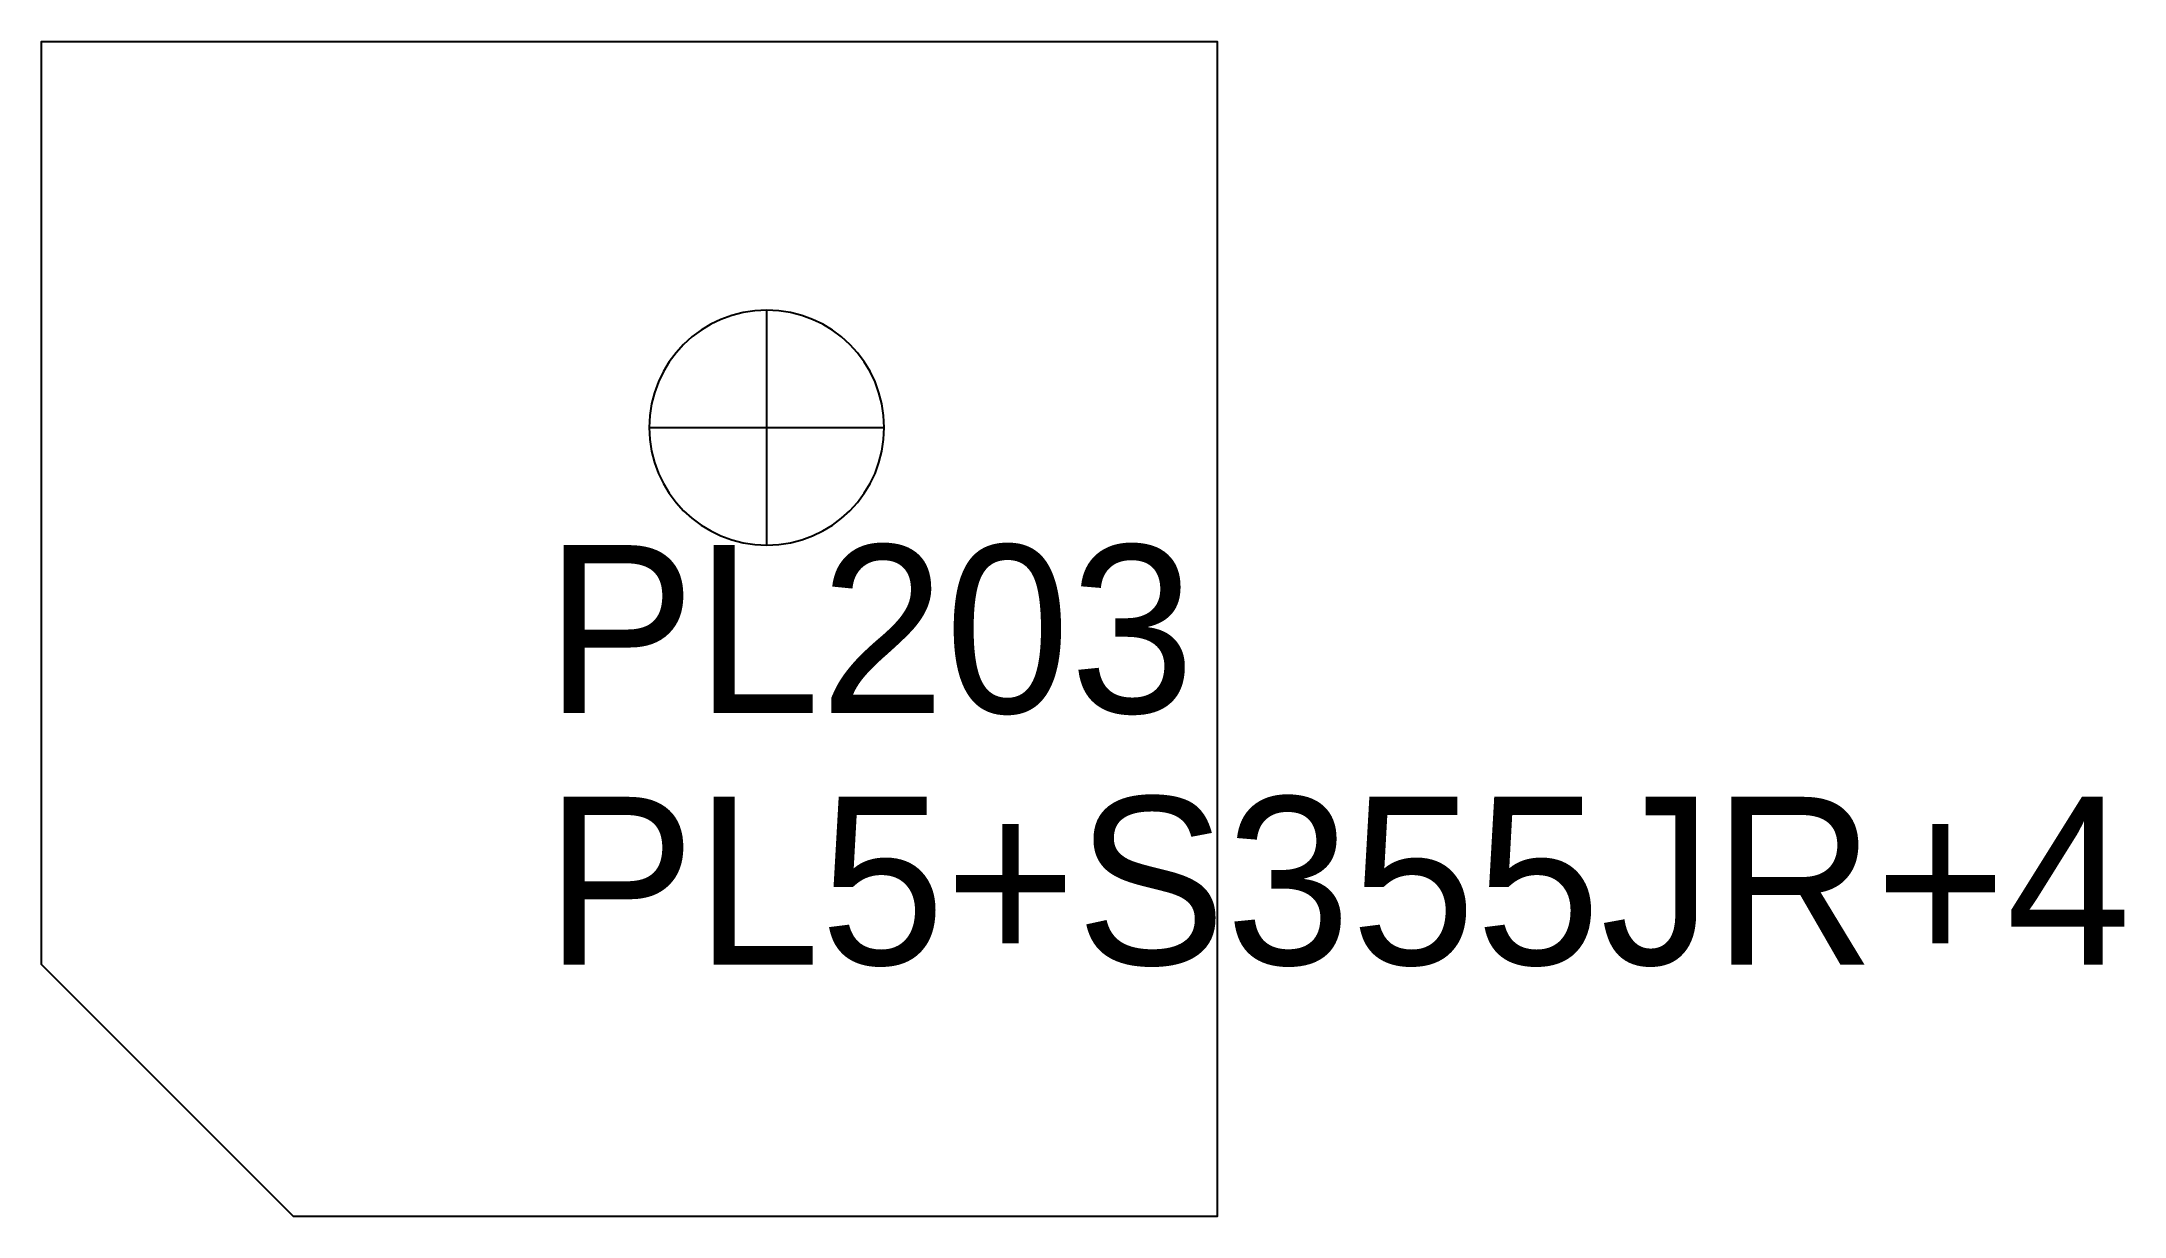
# Model space of a CAD drawing. Extents: x 0 to 124, y 0 to 70.
import ezdxf

# ---------------------------------------------------------------- set-up
doc = ezdxf.new("R2010")
doc.units = 0
for name, color, linetype in [('14', 7, 'CONTINUOUS'), ('CUT', 7, 'CONTINUOUS'), ('SCRIBE', 3, 'CONTINUOUS'), ('TEXT', 7, 'CONTINUOUS')]:
    doc.layers.add(name, color=color, linetype=linetype)

msp = doc.modelspace()

# ---------------------------------------------------------------- linework, layer by layer
at = {"layer": '14', "color": 7, "linetype": 'CONTINUOUS'}
for p, q in [((43.18, 40), (43.18, 54)), ((36.18, 47), (50.18, 47))]:
    msp.add_line(p, q, dxfattribs=at)
msp.add_lwpolyline([(43.18, 54, 1), (43.18, 40, 1)], format="xyb", close=True, dxfattribs=at)
at = {"layer": 'CUT', "color": 7, "linetype": 'CONTINUOUS'}
msp.add_lwpolyline([(0, 15), (0, 70), (70, 70), (70, 0), (15, 0)], close=True, dxfattribs=at)

# ---------------------------------------------------------------- texts
at = {"layer": 'SCRIBE', "color": 3}
msp.add_text('PL203', height=10, dxfattribs=at).set_placement((30, 30))
at = {"layer": 'TEXT', "color": 7}
msp.add_text('PL5+S355JR+4', height=10, dxfattribs=at).set_placement((30, 15))

doc.saveas('drawing.dxf')
